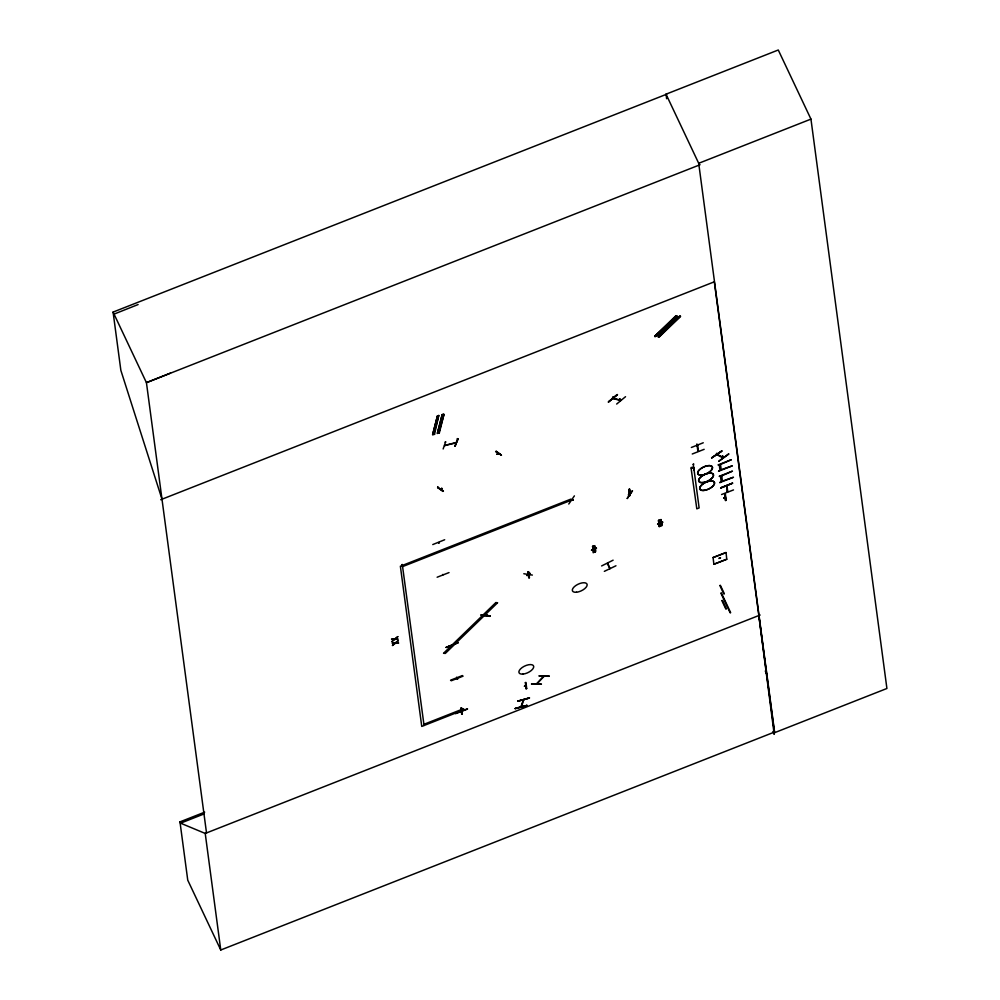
<?xml version="1.0" encoding="UTF-8"?>
<svg xmlns="http://www.w3.org/2000/svg" width="1000" height="1000" viewBox="0 0 1000 1000"><rect width="100%" height="100%" fill="white"/><g stroke="black" fill="none" stroke-linecap="round" stroke-linejoin="round"><path stroke-width="1.5" d="M461.688 714.038L460.95 707.938L461.587 707.775L462.325 713.875L461.662 714.137L462.175 713.763M529.288 577.7L528.038 571.85L528.713 571.663L529.438 577.75L528.775 578.013L528.062 571.825M595.388 551.625C596.512 550.087 593.1 545.1 594.812 545.638L595.538 551.737L594.9 551.9M628.812 489.588L629.462 489.412L630.188 495.513C626.975 496.362 630.262 480.325 630.037 495.4M660.438 519.725L661.137 525.887L661.812 525.65C662.938 523.638 659.35 519.075 661.075 519.562M661.663 525.538L660.875 519.55M515.212 708.65L527.013 705.4M515.3 708.3L527.075 705.375L515.225 708.688M440.75 489.038L441.662 488.4M498.312 453.75L496.95 454.312L498.137 453.575M521.25 706.188L520.962 706.888L523.237 699.925M697.763 445.688L697.113 445.5L697.887 451.312M439.162 542.825L438.587 543.1M724.325 593.737L720.337 585.275M725.85 609.025L721.875 600.6M730.662 612.638L721.363 592.95M697.05 445.525L696.675 444.338L697.25 446.025M727.237 491.4L727.775 491.25M437.362 416.087L432.587 434.862L437.525 415.788M432.975 434.5L437.638 415.75M434.625 434.275L433.688 434.525L438.675 415.462M433.725 434.538L438.512 415.763M434.487 434.338L438.787 415.438M442.113 414.775L437.325 433.55L442.262 414.475M442.375 414.45L438.212 433.288M442.75 414.6L437.713 433.188M443.25 414.45L438.475 433.225L443.413 414.15M439.3 433.038L444.025 414.225L438.862 432.863M439.1 542.85L439.05 542.425M442.7 574.475L443.35 574.663M451.85 645.65L452.45 645.413M456.737 677.7L456.637 677.188M456.95 678.8L457.587 679.038M612.55 397.55L613.138 398.638L612.625 397.562M536.512 683.888L543.475 676.388M543 677L544.087 676.275M521.45 706.725L523.775 699.725M529.45 697.862L517.663 701.25L529.487 697.875M445.562 441.938L443.15 448.963M445.788 445.337L444.575 445.412M454.862 443.113L456.163 442.8L444.613 445.625M457.987 438.9L454.975 446.238L458.075 438.963L457.262 438.575M607.55 563.925L607.762 563.188L607.587 563.987M442.013 488.512L440.95 488.875M528.038 574.738L526.85 575.538L527.725 574.7M531.538 684.087L541.438 684.125L531.538 683.988M675.987 315.738L654.75 336.337M655.625 336.425L677.35 316.112L655.713 336.438M658.35 336.737L679.587 316.15M659.225 336.838L680.462 316.25M723.4 457.625C716.7 453.338 718.5 456.863 716.688 453.413M716.925 453.4C716.775 455.7 725.987 459.513 722.775 456.025M480.988 615.225L490.238 615.837M621.225 400.262L613.337 398.3L612.863 397.287M698.438 451.213L697.575 445.188M523.212 699.887L523.462 700.512M629.812 492.362L631.138 491.85L629.837 492.575M592.788 549.738L591.55 550.275M595.163 548.587L596.487 548.062L595.188 548.8M693.538 467.5L692.3 468.025L691.875 467.3M658.863 523.763L657.575 524.237L658.65 523.85M723.812 497.938L725.037 497.688L724.087 498.088M537.55 683.213L536.912 683.888M543.962 676.413L537.05 683.75M568.775 504.025L574.4 495.863M572.112 500.112L573.112 500.275M571.925 500.375L573.288 499.963L572.225 500.1M632.125 490.887L627.288 498.525M627.2 498.45L632.525 490.85M527.913 574.9L527.238 575.5M437.65 487.45L443.413 491.05L437.663 487.525L437.938 486.675M442.812 491.425L437.675 487.413M485.812 615.237L486.925 614.6L486.163 615.4M528.713 573.55L529.188 574.55L530.388 574.087L529.338 574.775M528.7 573.488L529.3 574.438M530.25 574.388L529.212 574.763M591.587 550.212L592.762 549.525M657.675 523.975L658.863 523.513M662.65 522.25L661.538 522.725L662.537 522.325M607.8 563.288L609.95 568.663M549.05 676.05L539.15 676.012L548.975 676.012M654.663 336.538L675.9 315.95M654.837 336.337L676.475 316.012M658.138 336.912L679.488 316.363M658.438 336.75L680.075 316.4M659.312 336.85L680.55 316.262M523.812 573.737L532.375 575.075M481.425 614.913L489.925 616.362M461.388 707.775L462.125 713.863M726.513 485.938L727.312 492.013M457.488 679.212L457.525 679.062M617.212 394.55L608.263 402.025L617.212 394.613M608.587 402.013L617.513 394.625M620.075 399.038L620.1 400.412M444.7 445.375L456.012 442.575M497.15 454.15L497.863 453.675M445.1 442.113L445.763 441.975M628.275 495.037L628.987 495.012M711.65 457.912L721.95 451.012L711.637 457.887M728.875 454.062L718.9 461.112M728.562 453.9L718.962 461.2M727.725 491.85L727 485.887M517.65 701.087L529.35 698.138M496.163 451.287L501.413 455.238L495.65 451.7L496.238 451.312L501.413 455.238M440.863 488.963L441.825 488.375M630.913 492.188L630 492.537M693.512 467.287L692.225 468.013M613.125 560.175L601.613 565.95M604.338 571.35L615.962 565.775M692.438 467.638L693.388 467.337M655.2 336.625L676.65 316M723.012 457.05L722.6 456.075M114.038 314.113L138.112 304.55M170.512 373.088L146.438 382.65L206.513 832.925L205.212 833.438L180.588 823.175L179.975 821.875L204.688 812.163M666.625 98.737L666.025 94.188L778.275 50L810.95 119.113L886.912 688.487L774.663 732.663L774.388 732.087L714.312 281.812L160.7 499.725M162 499.212L120.862 370.375L113.088 312.087L666.712 94.188M774.663 732.663L698.7 163.3L810.95 119.113M700.062 164.737L146.438 382.65L113.088 312.087M703.263 442.775L691.363 447.463M698.337 450.637L697.9 451.425M692.262 453.988L704.163 449.325M691.413 468.375L693.725 467.475L699.125 507.925L696.812 508.837L691 467.512M721.663 475.875L732.45 471.125L719.2 476.337L720.462 476.3L721.162 481.575L719.688 482.663L733.487 477.238L722.362 481.1L721.725 475.5M720.688 487.825L732.613 483.188L720.725 487.863M721.575 494.513L733.512 489.925M423.9 724.325L463.562 708.713L463.725 709.9L421.75 726.413L400.375 566.225L570.85 499.125L571.013 500.312L402.413 566.675L401.838 564.625M180.588 823.175L203.837 814.025M205.212 833.438L760.138 615.013M179.975 821.875L187.75 880.163L220.763 950L774.388 732.087M444.675 539.75L432.762 544.575M693.288 464.212L693.962 470.3M693.162 464.338L693.825 464.087M437.125 577.225L449.025 572.587M724.837 494.35L726.175 500.325L725.512 500.575L724.8 494.312L725.525 500.4M659.175 520.312L658.512 520.562L659.25 526.663L659.912 526.4L659.163 520.288L658.525 520.388L659.262 526.487M724.775 494.487L725.438 494.225M592.987 546.275L593.15 552.688L593.812 552.425L593.025 546.275L593.812 552.425M592.413 546.587L593.075 546.325M723.938 497.887L725.138 497.425M661.55 522.45L662.625 521.975M591.562 550L592.638 549.525M595.35 548.75L596.388 548.325M446.15 647.325L458.075 642.725L446.175 647.375M446.163 647.562L458.05 642.675M462.45 675.55L450.55 680.2M525.3 682.7L525.95 682.45L526.688 688.538L526.025 688.8L525.425 682.562M524.45 686.112L525.4 685.713M524.475 686.325L525.55 685.9M455.55 713.438L467.463 708.8M467.512 709.1L455.575 713.662M526.163 688.662L526.688 688.538M725.975 552.475L713.075 557.475L713.875 564.25L726.775 559.25L726.038 552.612L713.138 557.612M620.425 400.062L619.95 399.05M539.163 675.85L548.663 676.312M530.138 574.15L530.037 573.362M628.538 494.65L629.275 494.588M609.862 568.612L607.312 563.45M659.825 526.35L659.087 520.262M620.7 400.513L613.112 398.575M457.488 439L455.1 446.125M530.225 574.125L529.65 573.112M625.538 396.688L616.663 404.05M723.162 457.638L722.7 457.425M711.65 457.85L721.85 450.887M716.862 454.725L716.338 453.663M697.625 445.25L697.087 444.175M463.1 676.15L451.2 680.788M732.588 483.137L720.713 488.05M666.025 94.188L698.7 163.3M726.175 500.325L725.35 494.175M726.775 559.25L713.875 564.25M765.288 671.012L766.888 674.388M719.862 585.525L723.838 593.95M720.888 593.188L730.175 612.85M722.35 600.363L726.338 608.787M619.637 399.312L620.15 400.375L619.688 399.575M772.875 731.525L774.2 734.325L758.838 615.525M613.112 397.25L613.587 398.263L612.938 397.312M402.287 564.45L424.062 725.5M205.212 833.363L220.763 950M594.163 545.8L594.875 552M481.312 614.888L490.25 615.913L481.312 614.888M495.838 602.575L443.562 653.25L445.312 653.438L497.587 602.762L495.838 602.575M719.688 557.762L718.9 558.513L720.562 557.875L719.688 557.762M397.8 636.625L394.837 638.85L391.512 639.1L394.2 639.375L391.85 641.625L394.862 639.362L398.137 639.113L395.5 638.837L397.8 636.625M398.325 640.562L395.363 642.788L392.038 643.037L394.725 643.312L392.375 645.562L395.387 643.3L398.663 643.05L396.025 642.775L398.325 640.562M731.287 459.712L718.037 464.925L719.3 464.9L720 470.175L718.525 471.262L732.325 465.825L721.2 469.7L720.5 464.475L731.287 459.712M523.025 674.087A8.037 3.675 -25.3 0 0 533.713 666.425A8.037 3.675 -25.3 0 0 522.15 667.537A8.037 3.675 -25.3 0 0 523.025 674.087M576.462 592.238A8.037 3.675 -25.3 0 0 587.15 584.587A8.037 3.675 -25.3 0 0 575.588 585.688A8.037 3.675 -25.3 0 0 576.462 592.238M703.863 490.425A8.025 3.663 -25.3 0 0 714.525 482.775A8.025 3.663 -25.3 0 0 702.987 483.875A8.025 3.663 -25.3 0 0 703.863 490.425A8.025 3.663 -25.3 0 0 714.55 482.8A8.025 3.663 -25.3 0 0 703 483.9A8.025 3.663 -25.3 0 0 703.875 490.45M701.812 475.075A8.025 3.663 -25.3 0 0 712.487 467.438A8.025 3.663 -25.3 0 0 700.938 468.537A8.025 3.663 -25.3 0 0 701.812 475.075A8.025 3.663 -25.3 0 0 712.5 467.463A8.025 3.663 -25.3 0 0 700.95 468.562A8.025 3.663 -25.3 0 0 701.825 475.112M702.812 482.587A8.025 3.663 -25.3 0 0 713.487 474.938A8.025 3.663 -25.3 0 0 701.938 476.037A8.025 3.663 -25.3 0 0 702.812 482.587A8.025 3.663 -25.3 0 0 713.5 474.963A8.025 3.663 -25.3 0 0 701.95 476.062A8.025 3.663 -25.3 0 0 702.825 482.612"/></g></svg>
